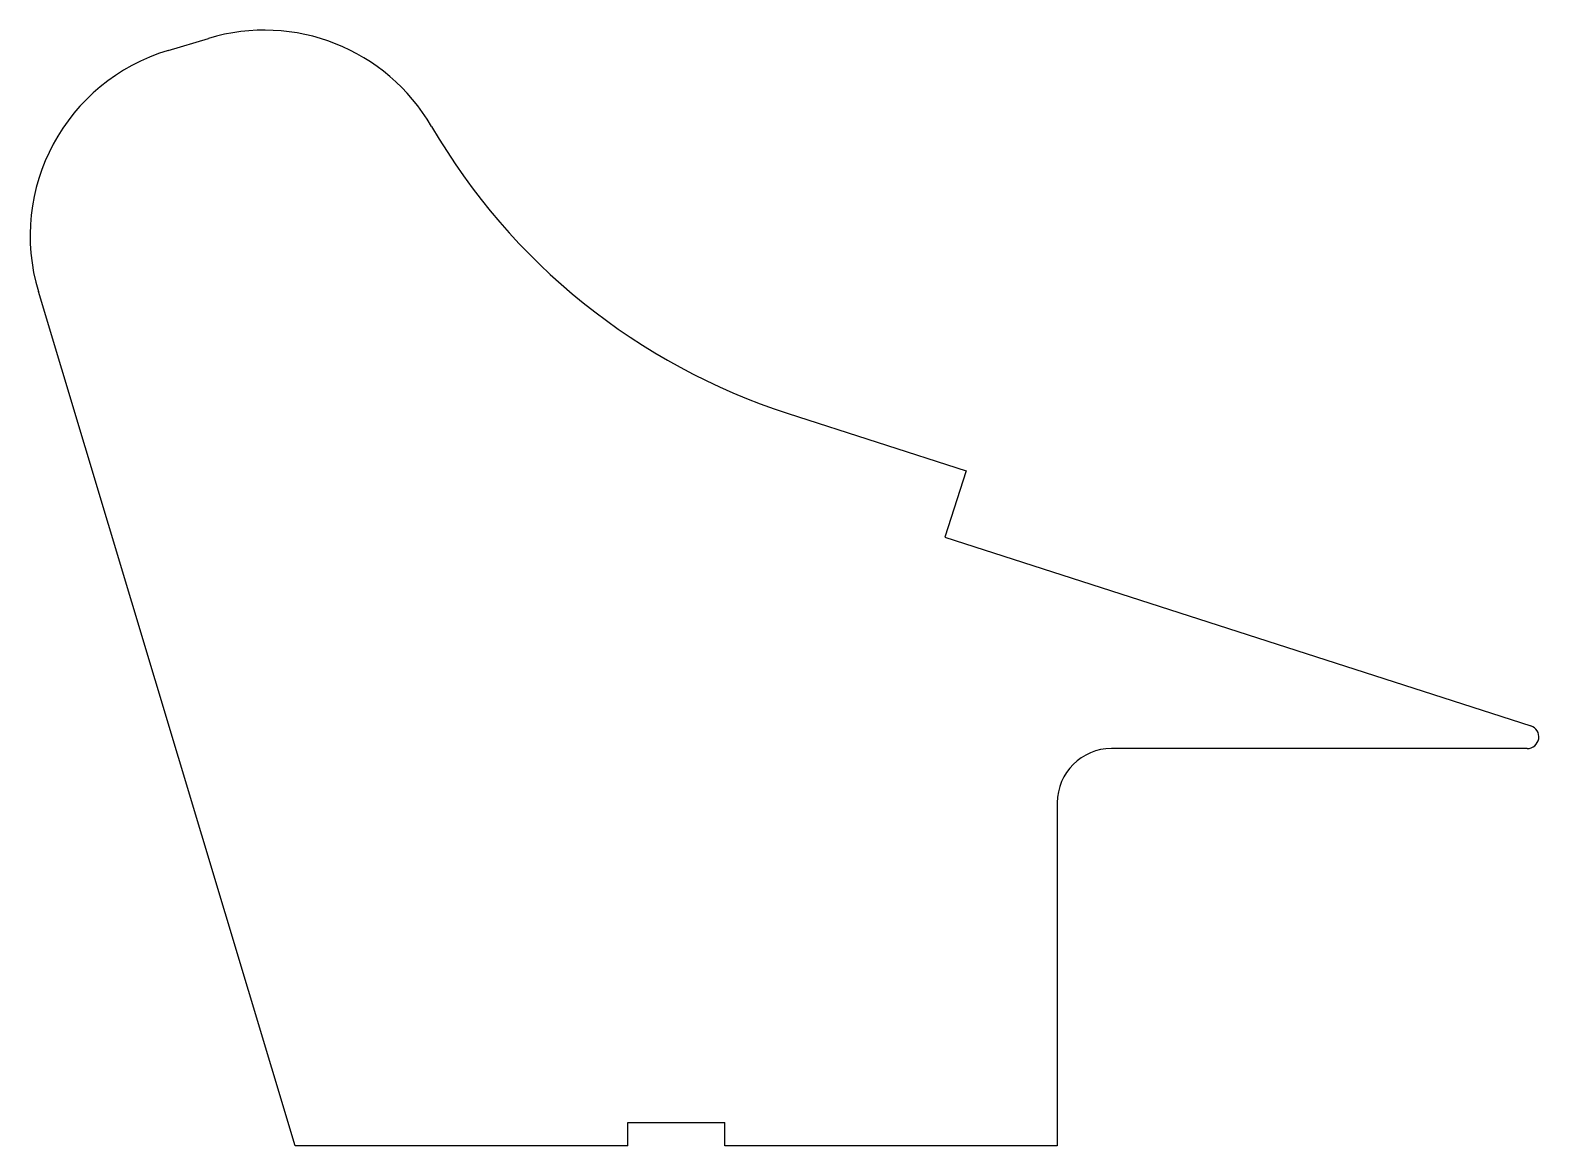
# Model space of a CAD drawing. Extents: x 13 to 402, y 13 to 301.
import ezdxf

# ---------------------------------------------------------------- set-up
doc = ezdxf.new("R2010")
doc.units = 0
doc.layers.get('0').update_dxf_attribs({"linetype": 'CONTINUOUS'})

msp = doc.modelspace()

# ---------------------------------------------------------------- linework, layer by layer
for p, q in [((48.310849, 295.383868), (58.741024, 298.519024)), ((81.127854, 12.512475), (14.820354, 233.107173)), ((208.39102, 201.664031), (254.36839, 186.849184)), ((254.36839, 186.849184), (248.84793, 169.716627)), ((248.84793, 169.716627), (400.137931, 120.967901)), ((399.217854, 115.112475), (291.897854, 115.112475)), ((277.897854, 101.112475), (277.897854, 12.512475)), ((167.012854, 18.512475), (192.012854, 18.512475)), ((167.012854, 12.512475), (167.012854, 18.512475)), ((192.012854, 12.512475), (192.012854, 18.512475)), ((167.012854, 12.512475), (81.127854, 12.512475)), ((277.897854, 12.512475), (192.012854, 12.512475))]:
    msp.add_line(p, q)
for centre, radius, start, end in [((73.134124, 250.635429), 50, 30.177727, 106.73), ((62.703949, 247.500273), 50, 106.73, 196.73), ((258.995234, 358.712475), 165, -149.822273, -107.86), ((399.217854, 118.112475), 3, -90, 72.14), ((291.897854, 101.112475), 14, 90, 180)]:
    msp.add_arc(centre, radius, start, end)

doc.saveas('drawing.dxf')
